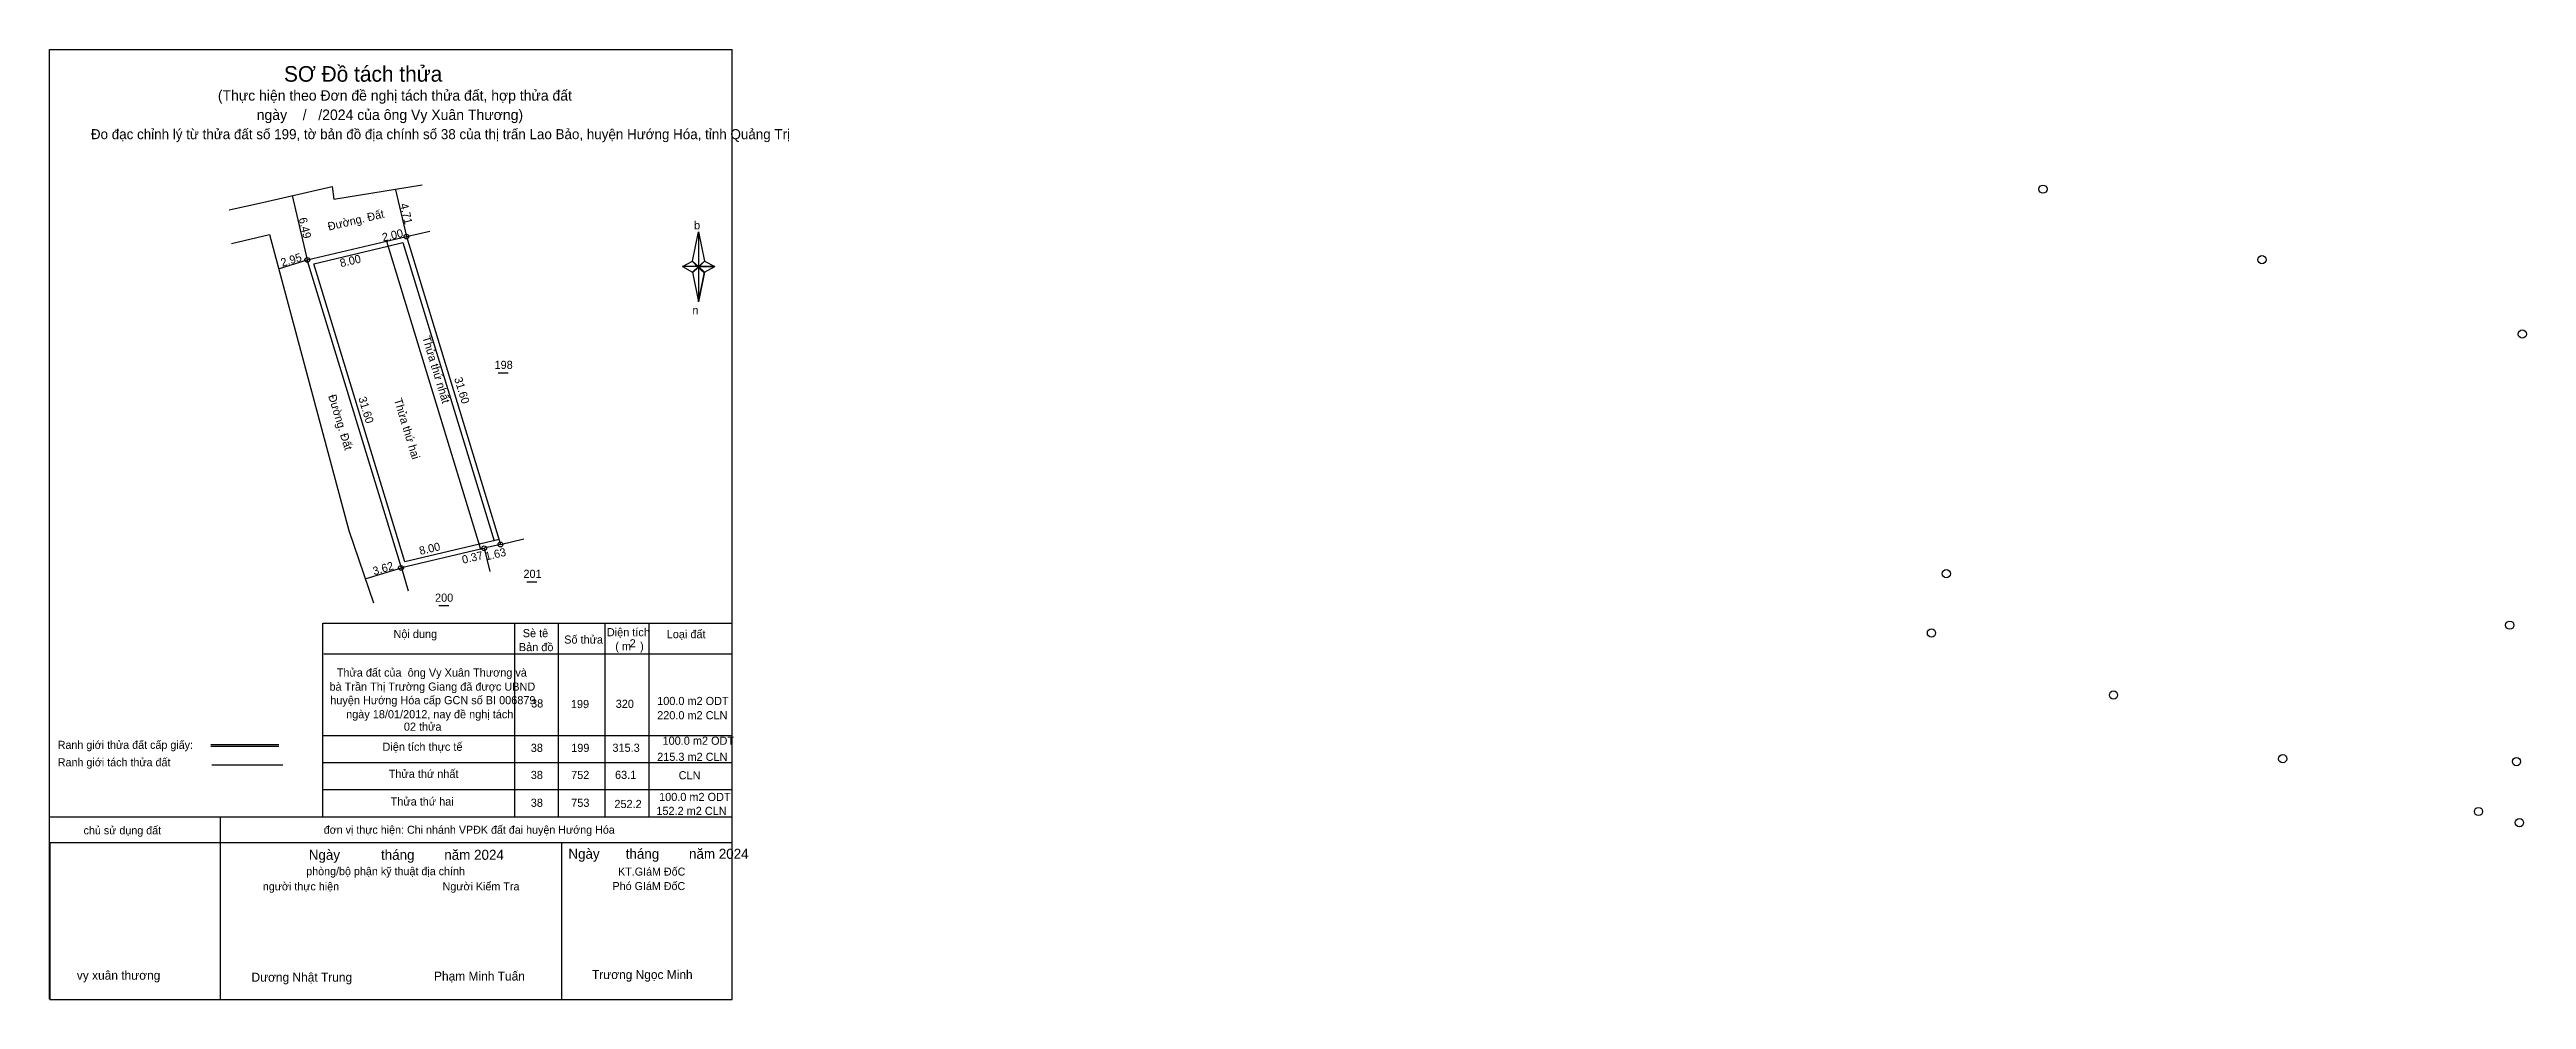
# Model space of a CAD drawing. Extents: x 536116 to 536359, y 1836709 to 1836802.
import ezdxf

# ---------------------------------------------------------------- set-up
doc = ezdxf.new("R2010")
doc.units = 0
for name, color, linetype in [('2035 - GD DT', 7, 'Continuous'), ('D2', 7, 'Continuous'), ('giao thong 1', 7, 'Continuous'), ('giao thong 1 moi', 7, 'Continuous'), ('giao thong 3', 7, 'Continuous'), ('HT - CQ DT', 7, 'Continuous'), ('HT - DAT MAT NUOC', 7, 'Continuous'), ('HT - ODT HT', 7, 'Continuous'), ('HT - TDTT DVO', 7, 'Continuous'), ('HT - TON GIAO', 7, 'Continuous'), ('HT - Y TE DT', 7, 'Continuous'), ('KHUNG500', 7, 'Continuous'), ('KHUNGTEN', 7, 'Continuous'), ('TEXT', 7, 'Continuous')]:
    doc.layers.add(name, color=color, linetype=linetype)

msp = doc.modelspace()

# ---------------------------------------------------------------- linework, layer by layer
at = {"layer": '2035 - GD DT'}
msp.add_line((536183.08, 1836726.82), (536116.07, 1836726.82), dxfattribs=at)
at = {"layer": 'D2'}
for p, q in [((536116.07, 1836708.93), (536116.07, 1836802.15)), ((536116.07, 1836802.15), (536183.08, 1836802.15)), ((536183.08, 1836708.93), (536183.08, 1836802.15)), ((536179.21, 1836781.39), (536179.8, 1836784.24)), ((536179.8, 1836784.24), (536179.8, 1836780.84)), ((536179.8, 1836784.24), (536180.38, 1836781.39)), ((536178.2, 1836780.84), (536179.21, 1836781.39)), ((536179.21, 1836781.39), (536179.8, 1836780.84)), ((536179.75, 1836780.77), (536179.21, 1836781.33)), ((536179.8, 1836780.84), (536179.21, 1836780.29)), ((536179.75, 1836780.77), (536179.21, 1836780.23)), ((536179.21, 1836780.23), (536179.75, 1836780.77)), ((536179.21, 1836780.29), (536179.8, 1836777.38)), ((536180.33, 1836781.33), (536179.75, 1836780.77)), ((536179.75, 1836780.77), (536180.33, 1836781.33)), ((536180.33, 1836780.23), (536179.75, 1836780.77)), ((536180.38, 1836781.39), (536179.8, 1836780.84)), ((536179.8, 1836780.84), (536179.8, 1836777.38)), ((536179.8, 1836780.84), (536181.4, 1836780.84)), ((536179.8, 1836780.84), (536180.38, 1836780.29)), ((536180.38, 1836780.29), (536179.8, 1836777.38)), ((536180.38, 1836780.29), (536181.4, 1836780.84)), ((536183.08, 1836708.92), (536183.08, 1836753.3)), ((536142.88, 1836745.84), (536142.88, 1836726.82)), ((536142.93, 1836745.84), (536183.08, 1836745.84)), ((536161.75, 1836726.82), (536161.75, 1836745.84)), ((536166.04, 1836726.82), (536166.04, 1836745.84)), ((536170.58, 1836745.84), (536170.58, 1836726.82)), ((536174.93, 1836726.82), (536174.93, 1836745.84)), ((536183.08, 1836742.79), (536142.99, 1836742.79)), ((536183.08, 1836734.8), (536142.88, 1836734.8)), ((536183.08, 1836734.8), (536142.88, 1836734.8)), ((536183.08, 1836734.8), (536142.88, 1836734.8)), ((536183.08, 1836734.8), (536142.93, 1836734.8)), ((536183.08, 1836732.14), (536142.88, 1836732.14)), ((536183.08, 1836729.48), (536142.88, 1836729.48)), ((536132.82, 1836726.82), (536132.82, 1836708.92)), ((536183.08, 1836726.82), (536142.88, 1836726.82)), ((536183.08, 1836726.82), (536142.88, 1836726.82)), ((536183.08, 1836726.82), (536142.88, 1836726.82)), ((536183.08, 1836726.82), (536142.88, 1836726.82)), ((536183.08, 1836726.82), (536142.88, 1836726.82)), ((536183.08, 1836726.82), (536142.88, 1836726.82)), ((536183.08, 1836726.82), (536142.88, 1836726.82)), ((536116.1, 1836724.33), (536116.1, 1836708.92)), ((536116.1, 1836724.33), (536183.08, 1836724.33)), ((536166.32, 1836724.33), (536166.32, 1836708.92)), ((536116.1, 1836708.92), (536183.08, 1836708.92))]:
    msp.add_line(p, q, dxfattribs=at)
for points in [[(536179.21, 1836781.39), (536179.8, 1836784.24), (536179.8, 1836780.84)], [(536178.2, 1836780.84), (536179.21, 1836780.29), (536179.8, 1836780.84)], [(536179.8, 1836780.84), (536180.38, 1836781.39), (536181.4, 1836780.84)], [(536179.8, 1836780.84), (536179.8, 1836777.38), (536180.38, 1836780.29)]]:
    msp.add_lwpolyline(points, close=True, dxfattribs=at)
at = {"layer": 'giao thong 1 moi'}
for p, q in [((536151.11, 1836783.79), (536153.4, 1836784.33)), ((536158.75, 1836753.2), (536159.29, 1836750.91)), ((536160.34, 1836753.57), (536162.63, 1836754.11)), ((536150.61, 1836751.27), (536151.27, 1836749.01))]:
    msp.add_line(p, q, dxfattribs=at)
at = {"layer": 'HT - TDTT DVO'}
for p, q in [((536141.38, 1836781.5), (536149.16, 1836783.33)), ((536142.01, 1836781.13), (536149.28, 1836782.85)), ((536149.16, 1836783.33), (536151.11, 1836783.79)), ((536149.28, 1836782.85), (536150.77, 1836783.2)), ((536150.77, 1836783.2), (536159.71, 1836753.94)), ((536151.11, 1836783.79), (536160.34, 1836753.57)), ((536150.61, 1836751.27), (536141.38, 1836781.5)), ((536150.95, 1836751.87), (536142.01, 1836781.13)), ((536158.39, 1836753.12), (536150.61, 1836751.27)), ((536158.28, 1836753.6), (536150.95, 1836751.87)), ((536160.23, 1836754.06), (536158.28, 1836753.6)), ((536160.34, 1836753.57), (536158.75, 1836753.2)), ((536131.91, 1836733.94), (536138.58, 1836733.94)), ((536131.91, 1836733.78), (536138.58, 1836733.78))]:
    msp.add_line(p, q, dxfattribs=at)
at = {"layer": 'HT - TON GIAO'}
for p, q in [((536160.12, 1836770.42), (536161.1, 1836770.42)), ((536162.92, 1836749.91), (536163.9, 1836749.91)), ((536154.3, 1836747.58), (536155.28, 1836747.58))]:
    msp.add_line(p, q, dxfattribs=at)
at = {"layer": 'KHUNG500'}
for p, q in [((536133.71, 1836786.41), (536136.98, 1836787.15)), ((536136.98, 1836787.15), (536143.82, 1836788.7)), ((536139.89, 1836787.81), (536141.38, 1836781.5)), ((536143.82, 1836788.7), (536143.98, 1836787.45)), ((536143.98, 1836787.45), (536152.66, 1836788.87)), ((536150.03, 1836788.37), (536151.11, 1836783.79)), ((536133.93, 1836783.12), (536137.66, 1836784)), ((536137.66, 1836784), (536145.44, 1836754.94)), ((536149.16, 1836783.33), (536158.39, 1836753.12)), ((536138.56, 1836780.64), (536141.38, 1836781.5)), ((536145.44, 1836754.94), (536147.87, 1836747.85)), ((536158.39, 1836753.12), (536158.75, 1836753.2)), ((536147.15, 1836750.22), (536150.61, 1836751.27))]:
    msp.add_line(p, q, dxfattribs=at)
at = {"layer": 'KHUNGTEN'}
msp.add_line((536138.99, 1836731.9), (536132, 1836731.9), dxfattribs=at)
at = {"layer": 'TEXT'}
for centre, radius in [((536311.79, 1836788.44), 0.404), ((536311.79, 1836788.44), 0.404), ((536151.11, 1836783.79), 0.236), ((536333.29, 1836781.53), 0.404), ((536141.38, 1836781.5), 0.236), ((536358.85, 1836774.22), 0.404), ((536158.75, 1836753.2), 0.236), ((536160.34, 1836753.57), 0.236), ((536150.58, 1836751.27), 0.236), ((536302.3, 1836750.7), 0.404), ((536357.62, 1836745.65), 0.404), ((536300.84, 1836744.88), 0.404), ((536318.71, 1836738.79), 0.404), ((536335.33, 1836732.54), 0.404), ((536358.28, 1836732.26), 0.404), ((536354.55, 1836727.36), 0.404), ((536358.57, 1836726.27), 0.404)]:
    msp.add_circle(centre, radius, dxfattribs=at)

# ---------------------------------------------------------------- texts
at = {"layer": 'D2'}
for s, height, p in [('SƠ Đồ tách thửa', 1.5318, (536139.09, 1836798.99)), ('Đo đạc chỉnh lý từ thửa đất số 199, tờ bản đồ địa chính số 38 của thị trấn Lao Bảo, huyện Hướng Hóa, tỉnh Quảng Trị', 0.98367, (536120.13, 1836793.35)), ('b', 0.8, (536179.35, 1836784.5)), ('n', 0.8, (536179.19, 1836776.17)), ('Diện tích', 0.8, (536170.79, 1836744.56)), ('Nội dung', 0.8, (536149.84, 1836744.39)), ('Bản đồ', 0.8, (536162.15, 1836743.1)), ('Sè tê', 0.8, (536162.53, 1836744.47)), ('Số thửa', 0.8, (536166.6, 1836743.84)), (' ( m   )', 0.8, (536171.32, 1836743.19)), ('2', 0.8, (536173.03, 1836743.47)), ('Loại đất', 0.8, (536176.67, 1836744.37)), ('Diện tích thực tế', 0.8, (536148.76, 1836733.32)), ('315.3', 0.8, (536171.34, 1836733.22)), ('Thửa thứ nhất', 0.8, (536149.37, 1836730.66)), ('63.1', 0.8, (536171.59, 1836730.56)), ('Thửa thứ hai ', 0.8, (536149.56, 1836727.95)), ('chủ sử dụng đất', 0.788, (536119.41, 1836725.12)), ('đơn vị thực hiện: Chi nhánh VPĐK đất đai huyện Hướng Hóa', 0.7866, (536142.99, 1836725.18)), ('Ngày           tháng        năm 2024', 0.9837, (536141.52, 1836722.62)), ('Ngày       tháng        năm 2024', 0.9837, (536167.01, 1836722.72)), ('phòng/bộ phận kỹ thuật địa chính', 0.788, (536141.27, 1836721.11)), ('KT.GIáM ĐốC', 0.7866, (536171.89, 1836721.07)), ('người thực hiện', 0.788, (536137.01, 1836719.62)), ('Người Kiểm Tra', 0.7882, (536154.66, 1836719.62)), ('Phó GIáM ĐốC', 0.7866, (536171.35, 1836719.65)), ('vy xuân thương', 0.8762, (536118.75, 1836710.85)), ('Dương Nhật Trung', 0.8755, (536135.9, 1836710.66)), ('Phạm Minh Tuấn', 0.8762, (536153.82, 1836710.77)), ('Trương Ngọc Minh', 0.8755, (536169.33, 1836710.92))]:
    msp.add_text(s, height=height, dxfattribs=at).set_placement(p)
at = {"layer": 'giao thong 1'}
for s, p in [('252.2', (536171.53, 1836727.7)), ('152.2 m2 CLN', (536175.65, 1836727.02))]:
    msp.add_text(s, height=0.8, dxfattribs=at).set_placement(p)
at = {"layer": 'giao thong 1 moi'}
for s, p in [('199', (536167.29, 1836733.21)), ('752', (536167.28, 1836730.55)), ('753', (536167.29, 1836727.82))]:
    msp.add_text(s, height=0.8, dxfattribs=at).set_placement(p)
at = {"layer": 'giao thong 3'}
msp.add_text('320', height=0.8, dxfattribs=at).set_placement((536171.66, 1836737.53))
at = {"layer": 'HT - CQ DT'}
for s, p in [('Thửa đất của  ông Vy Xuân Thương và', (536144.27, 1836740.6)), ('bà Trần Thị Trường Giang đã được UBND', (536143.56, 1836739.22)), ('huyện Hướng Hóa cấp GCN số BI 006879', (536143.63, 1836737.89)), ('38', (536163.35, 1836737.57)), ('199', (536167.26, 1836737.51)), ('100.0 m2 ODT', (536175.73, 1836737.81)), ('ngày 18/01/2012, nay đề nghị tách', (536145.19, 1836736.51)), ('02 thửa', (536150.86, 1836735.29)), ('220.0 m2 CLN', (536175.73, 1836736.41)), ('100.0 m2 ODT', (536176.26, 1836733.91)), ('215.3 m2 CLN', (536175.73, 1836732.33)), ('CLN', (536177.84, 1836730.52)), ('100.0 m2 ODT', (536175.92, 1836728.39))]:
    msp.add_text(s, height=0.8, dxfattribs=at).set_placement(p)
at = {"layer": 'HT - DAT MAT NUOC'}
for p in [(536163.32, 1836733.21), (536163.32, 1836730.55), (536163.32, 1836727.82)]:
    msp.add_text('38', height=0.8, dxfattribs=at).set_placement(p)
at = {"layer": 'HT - ODT HT'}
for s, height, p in [('(Thực hiện theo Đơn đề nghị tách thửa đất, hợp thửa đất ', 1.026, (536132.6, 1836797.13)), ('ngày    /   /2024 của ông Vy Xuân Thương)', 1.0293, (536136.41, 1836795.23)), ('198', 0.8, (536159.76, 1836770.8)), ('201', 0.8, (536162.6, 1836750.29)), ('200', 0.8, (536153.92, 1836747.95))]:
    msp.add_text(s, height=height, dxfattribs=at).set_placement(p)
at = {"layer": 'HT - TDTT DVO'}
for s, p in [('Ranh giới thửa đất cấp giấy:', (536116.87, 1836733.51)), ('Ranh giới tách thửa đất', (536116.88, 1836731.8))]:
    msp.add_text(s, height=0.788, dxfattribs=at).set_placement(p)
at = {"layer": 'HT - Y TE DT'}
for s, rotation, p in [('Thửa thứ nhất', 286.9658, (536152.65, 1836773.9)), ('31.60', 286.9832, (536155.79, 1836769.86)), ('Đường. Đất', 286.9658, (536143.42, 1836768.15)), ('31.60', 286.9658, (536146.38, 1836767.94)), ('Thửa thứ hai', 286.9658, (536149.88, 1836767.78)), ('8.00', 13.307, (536152.47, 1836752.54)), ('0.37', 13.307, (536156.67, 1836751.67)), ('1.63', 13.0998, (536158.93, 1836752))]:
    msp.add_text(s, height=0.8, rotation=rotation, dxfattribs=at).set_placement(p)
at = {"layer": 'KHUNG500'}
for s, rotation, p in [('4.71', 283.2781, (536150.47, 1836786.96)), ('6.49', 283.2737, (536140.53, 1836785.56)), ('Đường. Đất', 13.2737, (536143.49, 1836784.37)), ('2.00', 13.2737, (536148.82, 1836783.3)), ('2.95', 16.9831, (536138.91, 1836780.82)), ('8.00', 13.2737, (536144.68, 1836780.78)), ('3.62', 16.9831, (536147.94, 1836750.54))]:
    msp.add_text(s, height=0.8, rotation=rotation, dxfattribs=at).set_placement(p)

doc.saveas('drawing.dxf')
